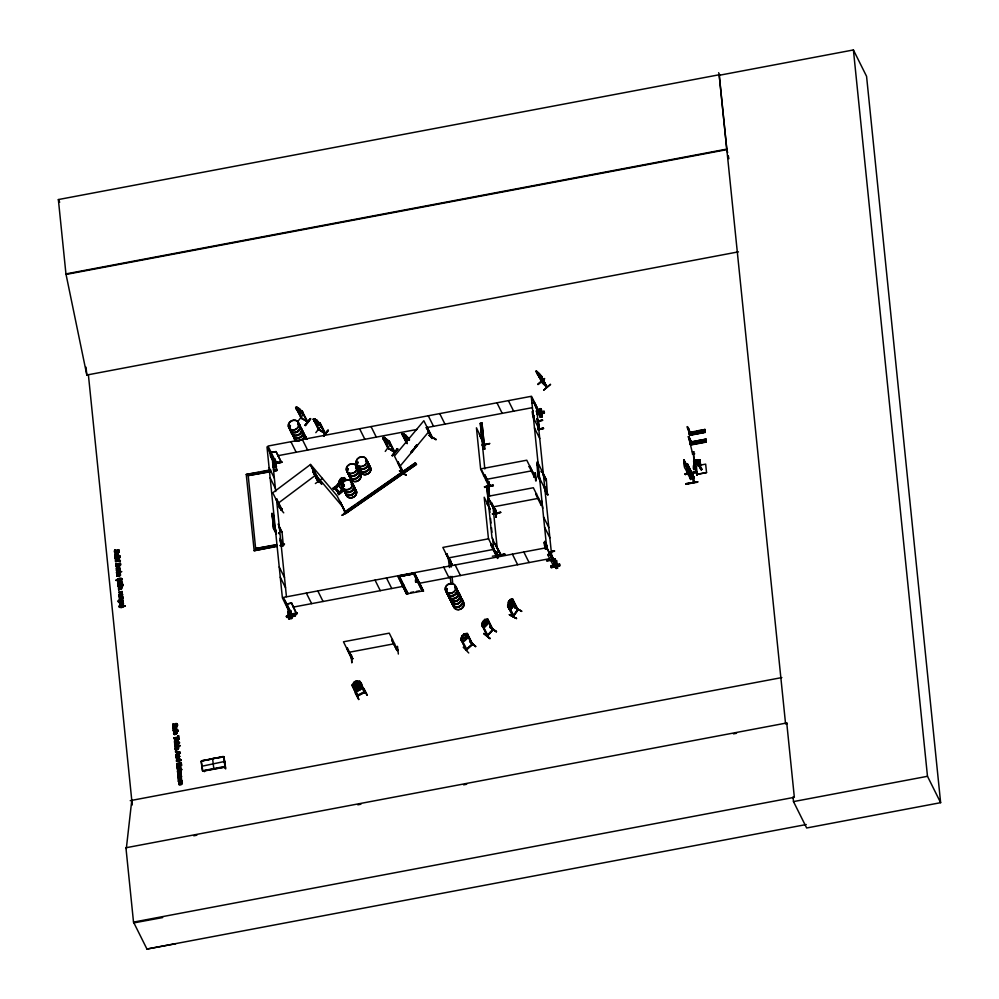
<?xml version="1.0" encoding="UTF-8"?>
<svg xmlns="http://www.w3.org/2000/svg" width="999" height="999" viewBox="0 0 999 999"><rect width="100%" height="100%" fill="white"/><g stroke="black" fill="none" stroke-linecap="round" stroke-linejoin="round"><path stroke-width="1.5" d="M120.18 600.923L120.542 601.91M122.552 595.154L122.44 594.393M176.573 727.709C176.935 730.818 170.28 731.118 176.573 728.246M177.872 740.446C178.234 743.568 171.578 743.868 177.872 740.996M178.996 781.218C178.421 779.445 182.23 779.32 181.456 781.293C182.792 782.292 181.306 777.659 179.058 779.982A1.361 1.174 -26.5 0 0 178.546 780.719M688.261 436.588C689.922 435.889 694.243 452.06 689.66 438.336M689.06 432.892L689.635 434.041L689.173 432.48L689.248 433.266M688.998 433.004L689.997 432.717L689.435 433.179M706.143 441.82L705.806 439.135L706.118 441.808L690.621 444.73L690.371 442.058L705.881 439.148L705.981 440.01L690.022 442.857C690.471 441.633 690.634 444.58 690.122 441.695L691.695 441.396L692.12 444.143M118.943 595.042C119.718 591.495 122.59 597.914 121.828 594.08M172.977 727.934L173.164 728.696M174.375 741.096L176.224 740.109M118.731 551.448C117.42 547.365 116.908 555.706 114.61 552.185M122.353 585.064L121.316 584.178L121.516 585.252M297.852 407.992L298.214 409.715L300.437 411.076L297.914 407.917M177.685 743.868L177.148 744.879L175.512 744.767M509.453 614.772L516.57 618.518L509.428 614.822M516.508 618.543L509.378 614.597M178.234 743.88C178.671 745.903 174.575 746.365 174.625 744.168M178.346 744.355L177.884 743.206M115.072 551.673L115.409 550.037L114.66 550.174L114.61 552.147M118.394 559.752C118.831 561.238 115.984 561.688 115.859 560.114M173.227 724.987L174.076 726.086L174.85 724.675M342.894 487.35L340.559 487.999L338.873 486.001L339.048 481.243L340.746 478.459L344.23 477.647L345.916 479.632L344.23 477.647M338.948 485.964L339.111 481.281L340.846 478.546M175.25 744.43C174.563 742.969 177.772 742.482 177.785 744.093M122.577 600.774L122.565 601.71L120.305 601.51M488.998 443.793C472.502 447.552 503.546 440.559 481.768 445.067M484.927 444.792L484.977 445.554L476.436 427.809L480.644 469.105L488.811 486.201L488.948 485.589M488.449 485.139L489.135 485.976M488.648 485.526L489.972 484.952L490.247 485.726M496.241 513.561L496.678 514.335L496.391 513.136M496.428 554.845L496.54 555.594L496.303 554.37M489.935 508.716L484.203 497.227L488.424 538.511L497.052 556.118L496.765 554.994M500.799 554.782L500.137 553.796L500.836 554.77M538.548 421.428L542.619 420.417M538.473 421.628L538.011 421.004M538.861 428.733L539.173 427.959M538.161 421.965L539.223 428.496M225.012 765.883L224.725 766.757M225.075 766.021L224.463 767.232L202.822 771.216L201.224 761.188L223.202 756.468L224.176 757.142M288.911 425.899L289.161 426.623M290.16 426.136L289.573 425.324M298.089 424.812L298.464 424.026L298.202 424.8M298.476 424.55L297.702 424.363M342.732 486.388L342.669 485.452M342.47 485.851L343.119 486.413M342.994 486.063L343.831 485.589M348.276 468.993L347.739 470.254L346.878 469.43M348.164 469.542L347.302 469.068M351.273 484.228L351.71 483.941M355.656 467.994L356.493 468.144M356.331 467.982L355.681 468.106L356.431 468.081M357.18 462.912L356.993 462.087M365.597 461.201L366.283 460.551M366.446 460.939L365.796 461.051M400.124 578.396L400.037 577.872M403.346 584.79L403.471 585.039M403.346 584.852L403.646 585.414L403.521 584.777M406.531 591.196L407.03 591.82M406.531 591.258L406.98 591.945L406.668 591.133M445.979 589.148L447.127 589.198L446.128 588.736M455.219 587.4L454.782 588.061L455.057 587.499M539.398 477.784L539.847 478.296M546.303 491.208L546.565 491.958M698.888 441.521L699.288 442.182M698.801 431.318L698.938 432.38M119.493 595.117L120.255 594.417M174.925 741.183L175.687 740.471M290.959 614.273L290.859 615.109L282.38 597.852L266.983 446.89L275.437 464.21L275.225 463.224M276.036 466.695L275.874 465.696M399.5 470.866L406.306 475.299L399.525 470.791M406.231 475.324L399.575 471.004M540.097 413.698L540.072 416.833C528.409 389.76 535.102 405.519 540.372 416.77M554.632 561.962L555.319 562.549L549.637 551.785L549.9 554.333L555.119 565.022M122.615 584.028L122.852 585.202L118.044 586.063L118.207 586.8L122.889 585.389L122.153 583.666L117.857 584.315C117.982 586.8 124.788 582.717 117.919 584.84M176.473 731.418L176.386 730.581L173.351 730.918L176.274 730.369C176.311 730.956 178.022 730.893 178.172 730.531M178.284 731.293L177.36 729.695L173.302 730.394L173.464 731.131M116.433 570.292L119.942 569.867L116.483 570.804C118.107 568.818 121.116 573.239 119.38 570.254L119.992 570.379L119.38 570.254M120.092 571.49L119.643 570.479M120.417 581.53L121.179 582.155L120.916 581.343M121.179 582.155L120.729 581.143M121.616 593.006L122.315 593.269L121.603 592.02M122.315 593.269L122.04 592.444M181.169 772.951L181.069 772.739M483.916 633.716L489.972 638.736L483.853 633.516M177.51 725.511L177.36 724.35A1.486 1.286 -26.5 0 0 176.835 723.8L175.075 724.487M276.024 534.028L276.236 533.703M278.958 532.717L279.146 533.728L279.121 533.054M541.046 471.128L541.283 472.015M542.132 471.578L542.07 470.904L542.27 471.528M696.865 475.074L694.505 463.648L696.69 472.29L692.394 472.852L693.343 482.33M280.956 509.428L281.73 508.841M281.144 509.815L282.105 509.428L281.618 508.891L281.318 510.014L272.764 492.794L310.302 464.66L318.918 481.943L318.356 482.355L312.874 471.553L313.499 471.066L313.049 471.753M281.181 509.64L281.83 509.09M317.919 481.88L318.931 481.318L318.157 481.93M119.493 571.615L118.906 570.354M120.579 582.267L120.33 581.343M121.716 593.381L121.453 592.444M462.175 635.801L462.512 639.61L465.796 638.024L466.708 635.714L464.21 633.791L462.05 635.726L460.751 639.385L461.65 640.971M365.01 691.907L357.267 695.903L358.067 695.304M364.348 692.245L365.06 691.72M354.608 683.915L355.632 681.605L359.952 684.864L356.993 687.624L354.795 687.499L354.158 686.251C353.271 684.515 356.83 681.006 357.555 683.341L356.168 684.852L354.608 683.915L352.772 686.95L356.268 687.349L358.928 685.988L360.651 682.816M704.944 429.957L689.435 433.054L704.932 429.795M279.807 462.387L272.652 464.198M544.018 411.288L538.299 412.487M463.199 647.252L468.743 652.971M131.781 800.349L126.324 848.538L125.936 847.764L786.75 722.964L787.137 723.738M484.552 444.93L484.64 445.517M496.665 514.198L487.787 496.678M496.278 554.532L497.015 555.656M500.199 553.846L500.474 555.007L492.007 537.962L486.7 486.326L488.536 486.338L489.473 495.442M500.349 554.32L495.129 543.681L500.786 554.233M538.424 421.69L538.386 420.979L539.373 428.896M536.338 371.166L542.17 382.255C541.858 381.094 534.315 367.557 536.95 372.29L541.233 377.085L536.987 371.466M693.868 460.377L693.468 453.758L694.367 462.737L693.581 466.296L694.043 462.787C696.141 464.685 692.994 458.691 694.392 460.614M693.818 466.258C692.132 468.906 695.304 472.34 694.043 462.787M693.98 469.68L694.28 462.737M119.018 601.86C121.241 604.033 117.482 598.126 118.456 601.935M118.394 601.148L118.344 600.474M120.479 564.947L118.744 565.796M687.287 426.748L688.024 427.634L687.324 426.598M688.024 427.634L688.561 428.196M512.899 616.495L518.131 609.79L512.537 598.975L510.052 599.625L508.379 601.985L507.629 606.018L509.153 609.178L511.638 608.453C515.047 602.822 511.838 610.314 509.078 609.14M119.905 603.958L120.355 605.844L120.567 605.132M173.639 733.353L174.513 732.067L176.611 731.967A1.449 1.261 -26.5 0 1 177.148 732.604C175.974 735.202 175.724 734.715 177.035 732.392A1.449 1.261 -26.5 0 0 176.498 731.755L174.113 732.03L173.701 734.003M175.2 748.701L176.074 747.414L178.172 747.314A1.449 1.261 -26.5 0 1 178.709 747.951C176.498 750.299 178.346 750.311 178.596 747.739A1.449 1.261 -26.5 0 0 178.059 747.102C174.625 745.054 175.275 751.548 175.812 749.325M117.108 551.298L116.346 552.647A1.399 1.211 -26.5 0 1 115.422 552.772L114.498 551.923M119.755 568.156C118.694 572.452 117.345 565.097 116.796 568.568M119.818 568.618L119.755 567.882A1.449 1.261 -26.5 0 0 119.268 567.17C117.732 566.321 115.422 568.006 116.571 569.68C117.183 570.267 117.27 564.61 118.132 569.68M182.23 783.278C179.57 785.314 182.317 785.127 182.168 782.716A1.449 1.261 -26.5 0 0 181.631 782.08C177.834 779.982 179.308 787.012 179.233 784.028M300.886 418.069L307.467 421.828M318.331 429.295L319.093 429.707L318.644 429.046M319.33 429.582L325.312 433.778L318.531 429.632M318.931 429.657L314.373 419.867C315.209 417.944 312.4 419.068 313.886 419.568M324.45 433.091L325.199 433.042M325.412 433.391L320.167 422.952L319.368 422.827L324.65 433.466L319.942 423.264L314.61 418.831M541.208 381.618L541.982 381.88L541.408 381.268M546.341 386.75L540.909 376.049L546.915 387.25L541.321 381.868M120.392 604.083L120.542 605.069M174.138 733.378L175.15 732.142L174.176 733.166M120.454 574.949L117.045 576.311L119.892 574.887M119.143 551.423L118.369 552.397L118.544 551.56M177.41 725.299L176.636 726.261L176.811 725.436M353.783 682.28L353.958 685.826L356.156 685.951L359.116 683.191L358.491 681.93C355.744 677.709 350.549 686.975 352.722 684.877L358.254 695.691L357.192 695.366L357.43 696.166L352.023 685.239L354.558 690.534L358.017 690.858C364.235 687.237 356.543 692.744 354.52 690.459M121.316 588.136C120.654 590.996 119.718 585.476 121.391 587.974M181.756 783.266C181.356 786.051 179.845 780.843 181.756 782.954M510.964 606.967C505.981 609.977 509.065 602.609 510.739 601.111C514.56 597.614 514.273 605.856 511.251 604.795L510.589 607.542L510.839 604.969L509.353 604.919L510.988 604.333L511.65 601.685L511.413 604.17C515.472 603.171 509.89 608.94 508.304 607.404M508.316 607.504L509.103 603.471L510.814 601.148L513.386 600.761M513.723 603.508L513.186 606.131L514.073 602.247M179.508 756.58C173.389 759.265 179.108 759.165 179.508 756.355M180.644 767.731C179.857 770.391 174.725 770.179 180.607 767.944M114.86 554.607L115.772 553.434L117.595 553.221M173.077 728.159L174.288 726.96L175.362 728.159M177.81 774.537L178.796 773.601L179.982 774.225M119.955 564.81L118.931 565.397M122.253 597.964L119.356 598.925C121.403 601.972 124.051 596.565 122.24 596.977M178.958 756.505L176.061 757.467L176.224 758.204M181.106 777.659L178.222 778.621L178.384 779.357L181.518 778.508L181.094 776.673M118.631 551.236L118.369 552.397M176.898 725.099L176.636 726.261M275.225 463.611L275.587 466.183M285.864 604.195C283.966 595.904 286.363 607.38 291.134 614.747L290.709 611.888M539.885 416.446L539.847 416.158M178.996 781.018L181.156 780.157M403.271 471.965L403.084 473.239L397.652 462.462L398.151 461.863L397.889 462.612M432.43 437.45L431.755 438.374L426.561 427.759L427.048 427.16L432.617 437.824L432.043 438.536L426.561 427.759M115.347 554.632C118.981 551.261 117.545 557.966 115.247 554.408C117.507 551.323 119.043 556.543 115.36 554.944M122.44 594.942C122.253 597.227 118.332 596.116 119.031 595.791M177.372 740.846L176.698 741.433L177.31 741.108M355.906 687.749L356.68 685.701L354.682 685.152L356.993 685.239L358.354 683.279L357.592 685.252L359.69 685.814L357.267 685.714L355.731 687.737M115.36 559.615L115.584 560.789M115.971 560.152L117.907 559.353M176.848 759.715L178.796 758.915M693.468 465.809L694.218 469.63M345.342 512.387L345.017 511.55M344.967 512.112L345.167 511.638M177.672 744.043L175.699 744.829M118.382 560.689L117.994 559.19M122.565 601.71C123.639 599.662 119.505 599.637 120.33 601.523M177.023 760.239L179.271 760.251L178.883 758.753M179.271 760.251L179.158 758.978M181.431 780.806L181.131 781.505L181.918 780.931A1.923 1.661 -26.5 0 0 181.88 780.132L180.807 779.295L178.946 779.769A1.361 1.174 -26.5 0 0 178.434 780.494L178.496 781.318M488.411 620.641L487.35 624.487L488.336 620.691M118.943 600.387L119.031 601.947M364.198 691.783L364.423 692.582L364.198 691.783L365.259 692.107L359.777 681.281L359.016 681.655L364.385 692.557M114.66 550.174L114.548 551.81M173.426 724.849L173.676 723.9L172.74 724.675L172.989 726.273M172.927 724.05L173.139 726.485M403.059 434.815L403.346 433.716L401.86 434.078L405.794 438.811L408.091 440.209L409.578 439.847M492.07 629.907L492.719 629.195M344.368 481.406L344.455 478.746L341.646 481.718L341.496 483.429L343.269 483.653M117.283 551.073L118.232 550.412L118.744 551.111M693.806 452.584C695.941 451.286 690.709 451.523 692.707 452.659M119.093 552.26L119.143 550.761M120.267 573.276L120.342 575.674L117.045 576.311M511.975 599.587L517.557 610.514L517.869 609.427M290.185 425.611L289.835 426.336M201.448 761.625L201.636 760.801M225.075 766.221L224.4 767.082L202.884 770.953M347.365 469.168L347.577 469.992L348.139 469.143M343.581 485.164L343.606 485.876A5.594 4.845 -26.5 0 0 345.829 492.095A5.594 4.845 -26.5 0 0 353.009 489.86A5.594 4.845 -26.5 0 0 352.023 483.316M344.031 485.976L343.743 485.102M450.025 597.34L450.074 598.114M690.709 431.718L689.16 432.217L690.709 431.718L691.208 434.752L690.958 434.103L689.397 434.59L705.119 431.543L705.219 432.405L689.697 435.364L689.385 432.38M689.61 434.627L689.697 435.364M689.66 435.127L705.182 432.092L689.66 434.827M704.894 429.47L704.994 430.332L689.11 433.291L689.035 432.505L704.894 429.47L705.169 432.03M705.107 431.643L705.207 432.43M705.968 440.035L705.881 439.123M705.931 439.622L690.546 442.782M705.868 439.248L690.334 442.257L690.471 442.957L690.384 442.07M706.093 441.321L690.371 444.068L706.093 441.321L706.206 442.082L690.696 445.03L690.596 444.13L690.696 445.005M407.792 593.756L406.705 594.305L397.814 576.198L414.597 573.026L423.489 591.133L422.327 591.008L413.574 573.264L399.3 575.861L407.892 593.731L399.2 576.51L413.736 573.763M116.321 566.346L115.797 564.06L120.33 563.199C121.566 566.945 118.481 565.884 116.608 566.47M460.814 639.435L462.112 635.739M174.763 744.18L175.849 745.379L178.172 744.367M120.017 604.17L120.717 602.996L122.815 602.897A1.449 1.261 -26.5 0 1 123.352 603.533C122.952 608.066 120.704 600.986 120.467 604.745M546.952 386.663L546.478 386.151M291.159 614.66L290.959 614.06C293.806 614.735 289.635 615.796 290.746 612.1M539.56 413.299L540.147 414.21M466.808 649.325L461.326 638.861M118.869 588.361C119.818 586.463 121.678 591.957 121.728 587.587A1.449 1.261 -26.5 0 0 121.191 586.95C117.395 584.84 118.806 591.932 118.806 588.911M173.127 727.971L174.675 727.235M351.698 658.703L352.622 658.478M352.672 658.591L351.96 659.103L346.665 648.214L347.44 648.064L352.822 658.865L351.948 659.028L343.469 641.795L389.248 633.154L397.827 650.374L397.015 650.174M535.214 477.172L534.44 477.322L529.145 466.508L529.92 466.358L535.302 477.16L526.76 460.214L480.969 468.856L489.485 485.452M482.167 624.637L487.3 636.126L493.131 629.745M512.724 616.183L513.486 615.721M517.707 610.389L517.494 609.34M178.371 774.562L178.771 773.9L179.558 774.475M122.765 598.239L119.405 599.45M358.778 687.924L358.928 686.113M119.243 568.294C117.345 569.742 120.442 568.631 118.943 567.37M181.718 783.428L180.881 784.003M122.39 595.154L119.081 596.316M319.268 481.793L318.943 480.644M403.271 473.139L403.221 471.953L403.234 473.114M120.33 600.986L122.652 600.811M177.997 770.766L180.419 770.079L180.507 771.041L180.307 769.867L178.284 770.254L177.622 771.965L181.031 771.328L180.407 770.816M118.057 565.546L116.508 565.496M357.08 688.885L353.721 688.86L354.882 686.775M353.721 688.86L355.582 685.863L358.179 684.477C364.46 682.767 359.965 688.211 357.03 688.873L353.683 688.561M532.867 410.939L532.592 414.36L533.791 418.593M532.942 410.814L532.317 411.825L533.004 412.2M415.572 582.155C417.107 581.48 414.685 580.319 416.258 581.093M487.724 635.102C485.252 637.35 495.541 627.659 492.12 630.019L487.212 635.626M493.069 629.857L487.637 619.018L484.79 619.492L482.792 621.578C481.031 623.938 481.343 629.058 485.377 626.56L487.35 624.487M119.68 573.264L116.821 574.063C117.77 576.123 121.953 572.677 116.871 574.575M546.191 546.828L544.205 542.494L544.842 541.483L547.202 546.203M341.558 478.271L335.539 487.787C338.249 489.522 340.871 476.386 342.095 478.621M335.776 487.774L341.795 478.259M341.87 478.633L336.076 488.136M343.294 486.55L339.785 493.069L335.177 487.35L339.847 492.857L343.082 488.086M343.743 489.21L339.46 492.42L343.531 486.538M339.847 492.857L342.857 488.099M290.384 426.161L289.173 426.536M365.884 461.263L365.996 460.564M366.158 461.026L365.609 461.126M201.511 761.425L202.048 760.626L223.776 756.78M697.989 431.768L699.163 431.68M699.575 442.12L699.625 440.971L699.025 442.02M115.422 550.074L115.16 552.06C117.183 553.646 116.196 548.801 118.569 549.937A1.486 1.286 -26.5 0 1 119.106 550.449M173.689 723.938L173.426 725.923M120.13 603.883L122.927 603.109A1.449 1.261 -26.5 0 1 123.464 603.746L123.239 605.007L121.691 605.406M689.847 440.859L689.06 439.048L691.558 443.806M351.648 658.403L352.535 658.503M489.398 485.551L490.147 485.377M490.184 485.701L484.915 474.85L484.14 475L484.94 475.124M451.148 563.973L451.848 564.223M452.06 564.223L451.073 564.298L451.998 563.848M451.286 564.722L452.048 563.96M396.715 650.212L397.49 649.712M495.879 512.612L496.69 512.812M496.316 555.844L504.907 554.145L496.103 555.844M541.008 504.595L541.558 504.033M541.533 504.383L540.971 504.92L535.776 494.318L536.513 493.893L535.776 494.318M541.845 504.77L533.354 487.749L487.562 496.403L496.328 514.335M180.732 774.737L179.982 774.325M120.579 604.12L121.578 603.508L121.791 605.631M510.052 599.625L512.312 601.46L511.713 603.995L509.065 606.018L508.429 601.985L510.127 599.675L512.537 598.975M509.078 601.435L509.627 600.674L510.864 601.361L510.489 604.245L509.24 603.633L509.153 601.473M507.704 605.943L508.029 605.094L513.723 616.033L513.211 616.695L507.617 605.918L513.336 616.595M510.377 602.197L510.364 605.894L511.238 605.769L511.988 603.621L510.302 602.16M512.549 599.138L512.112 599.762L517.557 610.514M507.954 606.068L508.041 605.319M512.35 599.887L512.487 599.075L517.769 609.69M510.876 607.005L512.512 604.645M514.735 607.404L521.578 611.438M513.336 615.521L517.182 610.114M513.299 616.57L518.069 609.852M514.348 607.579L521.79 611.176L514.722 607.392M119.618 568.631L118.019 569.455M472.702 644.243L466.221 649.725M466.908 649.662L466.62 648.95M471.59 644.255L472.315 643.668M301.823 418.294L296.491 407.704C294.068 407.667 299.937 413.274 301.823 413.623M296.491 407.704C294.243 408.191 298.164 406.106 296.728 408.304L299.338 411.463L301.785 412.262L299.313 408.603L296.965 407.267M296.428 409.165L299.463 412.287M307.767 421.815L301.898 411.001L307.018 421.865L306.955 421.103M301.76 413.549L303.246 413.324L302.51 411.376M303.284 414.348L298.164 421.091M307.068 421.178L306.993 421.903L307.542 421.466M305.045 425.287L310.352 418.531L305.02 425.274M305.132 425.462L310.502 418.756M305.444 425.661L310.776 418.931M314.148 420.754L317.12 423.851L319.418 425.262L320.841 424.962M315.572 419.493L315.871 421.291L318.082 422.639L316.308 419.942M314.997 421.116L319.443 423.838L316.97 420.167M319.418 425.262L320.816 424.837M321.178 425.924L315.821 432.654M323.576 435.726L327.997 430.094L324.013 436.138M323.639 435.901L328.147 430.319M323.963 436.088L328.421 430.494M390.122 443.506L388.773 443.718C387.088 443.019 380.095 438.024 384.091 437.425M382.629 437.787L383.504 437.862L388.648 448.688L388.012 448.351M384.041 437.362L384.365 439.722L386.351 441.62L388.811 442.432L384.041 437.362L389.423 441.82M385.614 438.611L384.877 438.161L385.227 439.885L387.45 441.233L385.676 438.536M386.263 438.861L389.535 441.546L388.748 441.521M385.252 451.411L390.272 444.518M388.461 448.301L387.887 447.614L388.574 448.027M388.511 448.414L394.68 452.372L388.574 441.308L394.505 452.322M388.574 448.713L385.477 441.82M401.86 434.078L406.63 443.306M406.768 442.132L402.822 434.215L401.948 434.14L403.409 433.778L405.644 435.114L408.678 438.236M407.242 443.681L402.822 434.215M402.822 435.701L408.154 440.134M404.245 434.44L404.545 436.238L406.768 437.587L404.982 434.89M403.683 436.063L408.116 438.786L405.644 435.114M393.806 451.61L394.493 451.985M394.106 451.673L388.923 441.171M392.195 455.656L397.34 448.676L392.108 455.619L397.802 449.113L397.327 448.663M392.47 455.831L397.789 449.088M411.775 452.185C428.034 431.68 403.584 462.212 413.087 449.513M414.86 447.265L416.633 445.017L417.12 445.467M411.351 451.785L413.099 449.525M414.922 447.315L416.658 445.03M416.695 445.067L411.438 451.948M121.216 588.448L120.454 588.886M435.876 439.735L429.046 435.352L436.101 439.473M399.712 466.608L429.108 431.293M699.4 464.198L701.947 469.305L701.41 469.955L698.226 463.573L698.776 462.924L700.586 465.272L699.912 459.727L694.854 459.952L700.049 460.002L694.917 460.489L696.34 463.961L700.274 463.224M701.41 469.955L698.114 462.5M688.149 473.913L685.239 474.463L685.089 473.813L696.54 471.64L697.052 475.174L694.505 463.648M115.597 559.602L118.444 558.978A1.374 1.186 -26.5 0 1 118.956 559.54A1.586 1.374 -26.5 0 1 118.856 560.601L120.38 560.839L115.647 561.725L115.484 560.988M278.596 506.78L283.741 512.837M116.146 579.982L116.209 580.606L117.732 579.358A3.934 3.409 -26.5 0 1 119.081 578.871L120.492 578.833A4.158 3.609 -26.5 0 1 121.616 579.158L122.278 579.707L122.24 579.07C120.18 575.674 113.411 582.405 117.845 579.57A3.934 3.409 -26.5 0 1 119.193 579.095L120.592 579.058A4.158 3.609 -26.5 0 1 121.728 579.383M125 606.018C124.525 604.707 120.829 608.728 118.856 606.306C120.517 608.866 124.488 605.481 125 606.018L121.216 607.717L118.831 606.306M281.98 509.565L281.431 509.965M317.957 481.605L318.344 482.317L312.874 471.553M513.099 615.509L513.723 616.033L508.404 605.444M483.603 621.091L484.24 620.391L485.576 621.141L485.002 623.9L483.666 623.226L483.666 621.141M485.364 626.648L484.777 619.417L487.187 621.341L486.388 623.738L483.329 625.511L482.842 621.578L481.805 625.362L482.23 624.55L487.662 635.127M487.587 619.093L486.925 619.667M489.86 627.322L496.503 631.655L489.935 627.21M484.965 445.479L479.333 434.29M466.496 633.878C470.966 633.054 458.017 634.402 467.195 633.541L466.483 634.065M318.918 481.943L310.477 464.31L337.013 495.741L345.529 512.762M432.267 437.712L423.851 420.741L394.455 456.056L402.859 473.089L403.371 472.415M358.092 462.862L357.355 463.174M343.194 484.99L342.62 485.726M343.843 486.088L342.919 486.376M352.048 484.315L351.436 484.503M224.875 761.463C222.964 757.916 227.597 779.844 224.65 761.538M224.812 766.458L202.597 770.778M225.237 768.281L224.113 757.067M446.953 588.911L445.979 588.886L445.929 589.81M534.015 416.533L532.704 413.698M463.623 634.652L462.924 637.387L464.335 638.111L465.384 636.176L463.686 634.702M460.901 639.372L461.688 639.023L460.751 639.385L466.421 650.162L461.101 639.56M464.56 640.746L466.783 638.798L468.094 635.139L466.67 638.723L464.622 640.809L461.588 641.058M466.67 649.05L471.653 644.442M466.471 650.074L472.639 644.293L467.195 633.416L472.39 644.118M475.374 646.54L469.605 641.308L475.849 646.428M116.246 580.207L118.681 578.721L121.553 578.758M124.887 605.806L120.305 607.429M536.85 371.653L536.113 371.366M537.749 372.34L540.072 375.686L537.824 372.277M538.449 373.926L540.834 377.21L539.06 374.513M539.572 376.411L541.995 378.609L539.635 374.837L536.725 372.864L537.799 373.064L538.336 375.075L541.283 378.434C545.579 379.845 534.253 369.518 542.345 378.284M541.083 376.286L547.14 387.05L541.545 381.668M541.82 376.448L538.873 373.301M543.119 379.895L540.197 378.059L537.549 374.538M541.658 376.698L538.961 373.226M541.333 378.234L542.494 378.371M542.082 379.895L543.181 379.957M538.086 384.578L544.642 378.783M541.733 381.718L536.026 371.278L537.112 371.478M543.743 390.047L550.599 384.528M543.806 390.097L550.337 384.278M352.659 684.752L352.085 685.302M492.807 629.657L487.574 618.968L486.975 619.63L492.632 630.344M178.459 774.35L179.445 774.312M355.432 692.407L358.928 699.225M355.132 692.819L358.666 699.6M540.097 413.062L537.162 413.661M357.093 695.441L364.86 691.533M358.117 695.804L357.829 695.104M365.11 692.232L357.567 696.091M276.136 499.4L276.586 498.726L275.961 499.2L281.518 509.965M313.923 470.541L319.205 481.418M322.452 478.384L315.372 483.541M316.346 478.496L321.828 484.303L316.783 478.434M345.005 512.287L340.01 501.436L345.779 512.587M340.459 501.973L339.76 501.623M342.083 515.172L349.4 510.289M348.027 510.876L342.145 515.334L348.226 511.176M278.022 503.346L315.572 475.212M344.355 490.409L338.761 494.605L338.786 492.994L334.465 487.874L334.79 488.523L333.479 488.736L333.154 488.086L338.986 483.716M333.479 488.736L339.535 484.078M335.502 487.987L338.773 485.539M338.761 494.605L338.087 493.531L338.786 492.994M344.043 489.76L338.087 493.531M487.412 636.013L482.055 625.499M119.88 574.15L120.105 572.602M490.147 626.972L496.478 631.643M496.078 631.78L489.872 627.222M344.205 477.747L340.272 481.605L340.322 484.565L341.408 485.851M344.38 512.162L415.409 462.849L416.483 464.36L345.454 513.673L344.543 512.487M347.078 510.726L354.695 505.444M357.23 503.683L415.409 462.849M541.083 504.545L541.121 504.895M697.414 461.401L699.912 459.727L700.586 465.272L696.203 462.637L700.449 464.997L698.488 463.561L696.253 463.174L696.166 462.237L697.477 462L697.652 463.711L697.002 461.063L695.691 461.313L696.34 463.961L696.166 462.237M282.642 545.192L279.995 539.885L282.729 546.016M469.792 641.42L475.561 646.653M289.211 425.412L290.472 425.636M290.122 426.473L289.348 426.61M552.772 564.697L553.284 565.372L552.847 564.647M552.647 564.66L555.419 564.148L552.484 564.747M555.169 565.009L555.419 564.148M415.259 580.194L416.121 580.144M416.296 581.043L415.422 581.406L416.196 582.205M354.558 683.928L357.23 682.567M356.468 683.279L355.444 685.601L357.005 686.525L358.379 685.014L356.431 683.204M358.828 685.888L356.268 687.349L352.884 686.962M363.436 688.586L366.983 695.304M180.157 752.322L175.936 755.444L180.332 753.209L180.157 752.322L175.474 751.797L176.948 752.697L177.11 754.27L175.886 754.869L176.998 754.045L176.835 752.484L175.649 752.572M179.57 752.759C173.913 755.469 183.354 752.072 177.372 752.534L177.61 754.02M325.424 433.504L318.793 429.445L313.524 418.893M388.087 448.002L394.867 452.135L389.535 441.546M204.508 771.665L204.246 771.503M281.706 461.863L280.731 462.15M281.905 462.237L280.544 461.725C286.925 462.225 267.907 464.61 279.295 461.963M297.165 613.074L296.228 613.91L295.979 613.099L293.494 613.611M359.041 681.63C360.914 680.831 364.285 687.324 360.577 689.397L362.475 686.475M488.748 481.63L489.273 489.66L488.798 481.618M495.342 509.178L495.866 517.207L495.404 509.365M450.349 560.751L450.849 565.409M450.686 560.676L451.336 566.683M351.298 654.832L351.798 662.874L351.423 655.057M274.887 459.265L275.724 467.195L275.249 459.178M272.602 461.488L273.501 467.644L272.839 461.426M276.011 466.945L273.501 467.644M288.936 619.018L288.049 611.276L288.948 619.018L291.92 618.456L290.796 610.776L287.812 611.351M290.547 612.187L291.159 618.568L290.035 610.889M541.533 504.433L540.784 504.532M451.848 564.185L446.828 553.696L446.053 553.846L451.348 564.66L442.857 547.427L488.648 538.786M452.035 564.572L451.348 564.66M396.703 649.837L397.739 650.386L396.965 650.536L391.695 639.984L392.445 639.56L391.695 639.984M276.423 462.562L277.06 463.199M275.899 463.111L281.306 462.075L276.036 451.523L271.204 452.447L276.086 451.798L281.343 462.35L276.498 463.261L268.007 446.041L531.505 396.266L539.972 413.236L540.334 416.471M291.146 614.098L292.445 614.235L291.333 614.485M296.591 613.336L291.895 614.373L283.441 597.414L546.952 547.639L555.119 564.622M122.84 603.546L122.178 605.044L122.902 603.696M176.586 732.554L175.861 733.903L176.623 732.742M178.084 747.751L177.422 749.25L178.147 747.901M289.872 426.411L289.373 426.386M357.692 462.937L356.893 462.624M343.007 485.139L343.806 485.102M446.603 589.697L445.966 589.285M445.866 589.585L446.903 589.984L447.227 588.786M201.91 760.838L211.288 759.203M364.56 692.507L364.148 691.895M300.949 417.495L301.636 418.531L295.879 407.33M301.136 417.882L307.729 421.853M319.18 430.07L313.349 419.13L314.086 420.829L319.468 425.187M388.149 448.039L382.892 437.487M363.823 688.361L367.37 695.154M180.132 775.062L180.794 774.188M539.485 412.862C541.982 414.123 536.75 411.613 537.837 413.948M553.234 564.947L552.709 565.397M555.494 564.173L555.157 564.972L554.682 561.65M119.955 587.562L118.844 587.949L118.918 589.135M175.699 748.95L176.711 747.489L175.787 749.275M179.271 783.928L180.282 782.467L179.345 784.252M342.819 487.362L340.584 487.899L338.873 486.001M296.228 613.873L296.541 612.999L297.34 613.623M345.217 511.925L340.01 501.436M275.811 464.135C276.436 472.19 276.448 461.251 270.479 453.296L270.454 455.906L275.736 466.758M270.454 455.906L276.011 466.396L275.624 463.449M276.823 461.713L272.54 462.599L276.823 461.813M536.913 413.861L544.13 412.462M536.925 414.036C553.808 413.136 536.763 409.865 539.922 416.258M290.347 611.575L290.946 612.487M295.192 613.96C273.901 621.178 297.315 610.214 295.454 615.746C283.541 620.304 283.529 614.335 295.304 614.397M297.103 612.961L296.179 613.523L297.302 613.349M286.651 615.971L295.292 614.173M555.032 561.7L549.637 551.785M559.515 564.035L559.79 565.821L551.223 567.619L550.948 565.834L559.54 564.198M550.986 566.046L559.627 564.248M297.015 407.192L295.592 407.492L301.273 418.094M301.698 413.623L303.246 413.324M388.723 443.793L390.259 443.494M532.38 411.725L532.692 414.348M532.517 412.874L533.928 415.834L532.579 414.36M533.778 418.481L534.003 417.732M536.875 421.216L542.594 420.092L537.999 421.116L539.048 429.12L533.429 417.657M539.26 428.196L537.949 425.649M537.662 429.17L543.493 428.259L537.812 429.782L543.518 428.646M537.674 429.22L543.481 428.284L537.762 429.445M483.541 475.574L483.766 474.812M529.183 466.77L529.92 466.358M535.352 473.064L535.714 480.894L535.327 473.051M488.861 485.002L488.773 486.101M493.244 485.414C466.683 489.96 510.964 481.818 484.715 487.437M535.252 476.86L534.19 476.998L535.089 476.511M484.565 486.813L493.144 485.164M484.702 487.375L493.281 485.739M536.163 480.781L534.777 472.939M496.653 513.648L490.984 503.084L496.341 514.423M487.487 504.333L487.112 503.696L490.022 509.415M491.071 503.783L491.283 503.034M492.657 514.11L500.661 512.587M542.757 508.316L541.421 500.487M491.246 544.28L496.903 554.832L493.144 548.089M491.321 544.979L491.545 544.218M500.761 554.87L495.129 543.681M446.091 554.108L446.828 553.696M491.071 545.354L491.845 545.192L491.096 545.616L496.391 556.193M497.427 557.979L496.703 551.773L497.939 558.091M492.345 556.218L504.907 554.22M346.69 648.476L347.44 648.064M351.823 658.329L352.51 658.229M694.03 461.963C695.404 459.715 695.704 468.993 694.28 462.025C695.416 471.341 692.132 454.47 694.517 463.886M694.58 462.525L694.08 460.015M540.197 414.198L534.74 402.947L532.255 403.146M539.735 409.228L541.296 409.165L542.257 416.883C536.75 418.793 541.57 397.29 540.696 416.933M547.702 554.52L550.149 554.058L547.727 554.795L553.284 565.334M555.307 560.601L556.406 568.456L555.119 560.614L556.73 560.551L557.692 568.256L556.268 568.306M553.046 564.597L555.282 564.135L555.044 561.962M555.444 564.872L553.096 564.984M132.255 804.994L88.374 374.637L86.813 374.925L65.946 273.913L58.367 199.563L719.18 74.763L785.589 724.025M719.43 75.25L853.408 49.95L866.57 76.336L940.633 802.672L806.655 827.984L793.493 801.598L793.019 796.952M65.946 273.913L726.76 149.113L727.634 152.647M66.196 274.413L727.01 149.6M738.436 251.848L86.826 375.025L86.026 367.182M277.847 455.719L416.97 429.445M425.999 427.734L532.442 407.642M484.815 468.943L480.282 423.326L481.955 423.002L484.74 449.138L482.917 449.125L484.74 449.138M480.282 423.326L482.117 423.339M276.923 546.428L254.171 550.724L246.254 474.438L270.517 469.855M273.526 469.293L276.711 469.043L276.86 470.554L273.851 471.128M258.629 472.465L246.254 474.438M261.638 471.89L270.679 470.192M270.667 471.366L248.077 475.624L270.829 471.69M273.676 470.791L276.86 470.554M687.424 427.859L688.299 429.845M688.548 430.994L690.571 434.128L688.673 428.658L690.459 434.153M687.599 428.421L688.199 429.358M697.652 430.806L697.951 433.479L697.652 430.806L699.263 430.594M689.41 432.979L704.944 429.97M540.034 479.945L538.698 477.11L537.512 462L546.366 479.77L547.377 493.781L546.628 493.918L545.317 491.283M276.236 533.978L273.514 528.521L271.978 513.386L273.888 528.446L275.936 532.542M689.56 434.765L705.157 431.868M688.411 437.537L688.398 436.775M486.238 479.408L532.017 470.766M114.773 550.399L115.522 550.299M705.918 439.473L690.684 442.457M118.257 552.172L118.981 552.035M690.546 444.443L706.143 441.546M115.035 556.593L119.78 555.694L119.942 556.431C118.644 557.842 114.073 556.181 115.197 557.33M115.147 556.805L119.88 555.919M486.7 486.326L488.536 486.338M115.085 557.105L119.942 556.431M538.673 477.21L537.512 462M115.172 557.879C125.974 556.006 107.73 559.452 118.731 557.966L118.569 557.23M119.131 557.092C120.817 557.167 118.307 556.893 119.306 557.892L119.73 556.98M115.222 558.391L118.731 557.966M273.514 528.521L272.415 513.611M118.456 559.79C116.733 557.18 113.948 562.512 118.269 560.464M118.856 560.601L120.33 560.314M546.366 479.77L542.619 473.239M115.534 561.513L120.38 560.839M115.797 564.06L120.442 563.424L120.554 564.51M116.371 564.497C120.33 564.323 115.784 563.973 116.521 565.159M118.544 564.085C121.965 563.873 117.008 563.686 118.931 565.521M683.828 459.727L686.638 464.972L687.424 472.714L686.463 464.997L683.828 459.727L684.615 467.47L687.424 472.714M116.583 569.667L117.32 569.767M699.325 462.375L698.014 462.624L697.839 460.901L699.15 460.651L699.799 463.311L699.15 460.651M116.483 570.804L119.006 570.566M685.789 464.91L685.576 464.123L687.374 463.786L693.993 477.235M694.205 462.412L694.317 463.873M697.839 460.901L698.301 461.838L700.099 461.501M685.926 464.81L686.001 465.571L687.787 465.234L687.712 464.473L685.014 464.722L685.701 464.585L693.044 479.52M685.764 464.697L685.014 464.722M116.633 572.315C131.631 570.554 107.929 572.514 119.83 573.364M695.866 463.024L697.177 462.787M116.696 572.827C120.842 570.604 120.317 575.561 116.821 574.063M119.718 572.265L120.38 573.239M276.598 544.592L255.519 548.576L275.262 545.204M684.615 467.47L684.003 459.69M116.995 575.799L119.505 575.549L119.892 574.725M276.76 546.091L254.171 550.724M279.77 545.529C283.966 547.777 284.877 541.57 284.29 544.667M544.118 487.987L547.902 494.905L547.427 493.956M492.832 506.955L538.611 498.301M690.771 471.291L688.411 471.69L689.073 471.353M688.386 471.478L690.821 471.303L690.746 470.554M696.378 471.403L696.977 475.187M117.52 580.956L121.029 580.531L117.57 581.468M685.102 473.851L696.64 471.865L685.239 474.463M685.239 474.413L688.136 473.863M692.482 473.051L696.678 472.252M687.362 468.032L687.986 474.225L687.537 468.007M117.732 582.991C128.534 581.118 110.29 584.565 121.291 583.079L121.129 582.342M121.691 582.205C123.376 582.28 120.867 582.005 121.866 583.004L122.29 582.092M117.782 583.503L121.291 583.079M697.24 474.338L706.543 472.577L705.656 464.135L696.353 465.896L697.215 474.275L706.543 472.577M117.857 584.315L121.341 583.541M121.266 583.678L122.602 584.09M693.905 477.072L691.92 477.435L691.845 476.685M118.044 586.063L122.889 585.389M118.094 586.575L122.939 585.901M690.159 473.276L690.621 479.508L689.984 473.314M118.619 589.685L119.356 589.785M119.843 587.337L120.067 589.472L121.791 587.887M686.251 484.353L686.101 483.703L697.652 481.768L686.151 484.115M697.652 481.755L686.101 483.703M686.138 484.128L697.702 482.192M118.656 592.057L122.165 591.633L118.706 592.569M121.616 593.593L121.94 594.305M120.579 594.617L119.38 594.904L119.98 595.854L120.717 595.004M119.156 597.04L122.677 596.615L119.218 597.552M119.356 598.925L121.841 598.676L122.24 597.789M122.452 601.485L120.704 602.06M122.752 599.937L123.027 600.349A1.573 1.361 -26.5 0 1 122.927 601.398L123.227 602.11L119.805 602.734L118.456 601.985M119.905 604.932L120.979 605.719M118.931 606.53L119.693 607.467M448.126 557.979L493.906 549.338M448.489 559.665L450.324 559.677L448.489 559.665L449.425 567.582M544.767 541.608L546.478 544.193M544.18 542.42L545.541 549.288M544.405 543.543L545.654 547.427L544.58 544.38M546.765 547.415L544.755 541.508M551.648 551.361L554.52 550.811L550.262 552.047M551.585 551.56L554.557 551.236L550.237 551.923M291.483 602.909L286.676 604.095L291.933 614.647L296.778 613.723L291.483 602.909L296.166 613.486M286.676 604.095L291.521 603.171M293.281 607.105L403.783 586.226M418.843 583.379L549.313 558.741M555.394 559.415C540.009 562.986 547.877 558.678 555.369 559.353M348.726 652.347L394.505 643.706M173.039 724.263L173.801 724.163M176.523 726.036L177.248 725.898M175.737 726.91L176.074 727.609M173.164 729.108L173.327 729.844M175.062 728.995C174.226 730.344 174.713 725.998 173.789 728.858M176.074 727.796L175.512 728.908L175.961 727.397M173.302 730.394L176.773 729.632M176.698 729.757L178.034 730.169M173.689 734.053L174.663 734.577L173.526 733.478M178.172 737.312L174.063 737.849L178.172 737.312L178.446 735.626L178.896 739.135L178.247 739.01L178.896 739.135M178.559 735.838L177.922 735.726M178.109 737.637C167.969 741.033 179.92 735.102 178.359 739.235M177.048 739.66C178.284 739.572 176.299 739.61 177.485 741.058M174.463 741.857L174.625 742.582M176.261 741.283C173.252 738.473 177.51 743.943 174.862 741.183M176.811 741.645L176.311 740.109M174.912 743.793L174.588 743.094L179.333 742.195L179.495 742.931L177.685 743.031L179.495 742.931M179.445 742.419L174.588 743.094M175.374 743.706L177.735 743.88M175.075 746.94L174.912 746.216L179.645 745.316L179.808 746.053L174.962 746.728L179.808 746.053M179.758 745.529L174.912 746.216M175.487 749.824L176.224 749.924M179.271 754.932C170.941 756.83 180.245 754.52 179.433 755.669M178.459 755.606C169.768 756.33 186.201 755.556 176.061 757.467M176.373 760.551L176.536 761.288L181.269 760.401C181.306 758.578 177.947 760.988 181.219 759.877M179.158 760.027L177.31 760.614M181.269 760.401L176.536 761.288M177.273 764.06L179.071 763.96L177.273 764.06L177.06 766.395L176.686 763.623L181.219 762.761L181.593 765.534M181.331 762.986L176.686 763.623M179.495 763.636C181.955 761.962 178.184 766.483 179.683 765.521M221.903 757.192L212.587 758.466L213.861 769.23M176.998 766.733C185.389 766.146 176.211 765.521 177.16 767.469L179.708 766.982L177.16 767.469M180.082 766.683L180.757 767.744M177.36 769.367L177.198 768.631L179.982 767.919L179.595 766.77M177.51 771.303L177.697 769.967L180.22 769.005L181.868 769.804M180.807 769.13L177.797 770.192L177.61 771.578M180.732 769.255L181.818 769.292M224.563 761.475L201.885 766.233M180.981 770.941L177.51 771.752L177.672 772.489L180.095 772.027L180.569 772.764M180.532 772.552L179.982 771.815L177.672 772.489M180.469 771.715L181.169 772.739L180.732 771.94M180.469 773.288L180.807 773.988M177.897 775.486L178.059 776.223L180.919 775.599L181.056 773.189M178.247 774.6L178.846 775.549L179.583 774.7M180.245 775.286L179.882 774.013M178.022 776.722C186.413 776.148 177.235 775.511 178.184 777.459L180.719 776.985L178.184 777.459M178.446 781.368L179.508 782.055L178.634 781.78M182.33 783.228L182.28 782.929A1.449 1.261 -26.5 0 0 181.743 782.292L179.121 782.804L178.833 784.327L179.795 784.902M130.232 800.649L781.855 677.572M193.781 835.801L196.853 835.214M357.829 804.819L360.901 804.232M463.623 784.839L466.683 784.252M733.453 733.865L736.525 733.291M125.936 847.764L133.516 922.114L794.342 797.314L786.75 722.964M793.493 801.598L927.484 776.298L940.633 802.672M133.516 922.114L146.953 949.05L806.23 824.537M133.903 922.889L162.65 917.569M146.953 949.05L175.699 943.73M540.721 482.067L538.099 476.798L536.875 463.911L537.637 463.773L537.899 466.633M538.099 476.798L538.848 476.66L547.902 494.905M274.713 527.772L273.501 514.885L272.752 515.022L273.963 527.909L274.713 527.772L276.036 530.407M281.318 532.167L282.043 532.017L283.254 544.892L282.505 545.029L282.23 542.17M410.689 592.469L413.549 591.945M416.396 591.42L419.255 590.909M422.115 590.384L422.177 591.058L407.904 593.668L407.829 592.994M542.245 416.87L541.283 409.165M546.578 386.513L541.321 375.961M357.492 462.837L358.042 461.875M446.753 588.536L447.152 588.661M223.339 756.755L224.026 757.017M276.311 462.887L277.073 463.236M119.343 602.522L123.227 602.11M115.497 552.222L117.07 549.912L118.456 549.712A1.486 1.286 -26.5 0 1 118.993 550.237L119.206 550.699M496.84 551.947L497.49 558.491M397.49 646.316L398.339 654.045M118.406 568.868L118.244 567.245L119.343 567.969M120.28 587.262L121.316 587.824M122.078 604.82L121.903 603.196L122.952 603.771M121.903 603.196L122.715 603.546M176.498 724.275L174.725 726.735L173.039 726.273M175.749 733.678L175.587 732.055L176.623 732.629M175.587 732.055L176.398 732.404M177.322 749.025L177.148 747.402L178.184 747.976M177.148 747.402L177.959 747.751M180.719 782.379L181.531 782.729M123.039 601.623L123.039 601.623A1.573 1.361 -26.5 0 0 123.139 600.574C122.427 598.301 118.032 600.337 120.23 602.147M472.052 644.83L466.558 633.816M432.18 437.25L431.855 438.249M416.221 581.818L415.734 582.23M356.368 680.956L359.89 681.293M360.689 682.891L357.167 682.554L360.614 682.954M179.683 752.984L177.372 752.534M180.27 752.547L175.474 751.797M357.917 688.373L356.356 687.437M122.14 584.403L121.316 584.178M177.76 731.393L176.748 730.257M484.627 445.604L480.044 436.251M555.694 564.56L555.132 562.162M325.112 433.766L319.293 422.777M118.332 558.753L115.672 559.19L115.734 560.976M119.156 566.945L116.533 567.457L116.696 569.892M122.652 599.999L120.317 600.212L120.03 601.972M119.156 602.684L118.294 601.398M696.253 463.174L700.449 464.997M348.189 468.868L347.04 469.617M223.701 756.63L225.437 767.881M408.029 437.837L408.841 437.899L407.942 437.799M538.511 421.328L537.2 418.768M510.739 601.111L513.061 602.996L511.388 607.042L509.827 607.542L509.053 603.471M176.748 724.412L175.649 724.275L174.613 726.51A1.399 1.211 -26.5 0 1 173.701 726.635L173.227 726.448M403.296 433.791L405.594 435.189M394.605 452.335L387.824 447.964M314.673 418.906L316.895 420.254M302.335 411.613L301.648 411.288M407.942 437.699L409.365 440.397M436.113 439.485L429.095 435.327M694.854 459.952L698.226 463.573M701.298 468.881L701.947 469.305M119.768 573.926L120.567 574.974M417.182 580.481L417.182 580.918M116.408 566.333L117.969 566.658L118.519 565.584M483.866 633.478L490.297 638.373M534.253 476.935L534.378 477.385M176.835 760.714L176.561 758.753L179.221 758.316A1.374 1.186 -26.5 0 1 179.733 758.89A1.586 1.374 -26.5 0 1 179.633 759.939M178.946 755.519L179.558 756.343M179.495 782.017L178.883 780.993M119.505 595.953L119.393 593.843L121.229 594.855M174.937 742.007L174.825 739.897L176.661 740.908M467.02 649.562L465.909 649.6M538.199 374.288L541.708 378.896L538.161 374.188M119.393 574.088L119.955 574.787M175.762 740.321L176.361 741.733M541.808 382.192L546.565 386.788M174.113 729.17L173.626 727.747L174.825 728.096M120.867 605.506L120.429 604.857M174.65 734.552L174.113 733.703M176.111 749.712L175.674 749.063M318.606 429.72L313.324 419.118M299.313 408.603L302.347 411.725M180.619 776.76L181.019 778.233L178.222 778.621M178.209 775.499L177.697 774.512M116.508 566.558L115.971 565.609M179.271 759.203L177.385 758.853L176.998 760.289M173.401 725.848C175.549 727.722 174.201 722.402 176.723 723.576A1.486 1.286 -26.5 0 1 177.26 724.1L177.535 725.187M181.206 780.032L181.556 780.731M174.813 727.147L175.512 728.908M179.845 773.963L178.259 773.526L177.884 775.087M175.474 744.892L175.137 744.205M122.04 584.178L122.353 584.84M179.171 755.706L179.62 756.58M181.319 776.86L181.231 778.433L178.384 779.357M176.623 760.539L176.898 758.79L179.333 758.541A1.374 1.186 -26.5 0 1 179.845 759.103A1.586 1.374 -26.5 0 1 179.745 760.164M334.79 488.523L339.111 493.643M333.154 488.086L333.878 489.21M315.746 474.862L342.282 506.293M121.316 592.27L121.716 593.069M177.135 760.464L176.748 759.677M540.184 378.072L535.963 371.341M117.208 569.555L116.683 568.581M174.513 734.415L174.026 733.378M689.073 437.062L689.422 437.899M173.302 728.945L172.964 728.134M118.731 589.897L118.681 587.674L121.304 587.175A1.449 1.261 -26.5 0 1 121.841 587.812M175.599 750.049L175.1 748.825M179.932 767.107L179.995 768.243L177.198 768.631M122.627 597.365L122.914 598.264M359.69 687.512L357.043 688.811M539.81 416.071L540.072 416.833M290.909 612.275L290.834 614.81M718.606 72.74L719.979 75.499M703.284 429.845L703.558 432.43M702.235 430.045L702.459 432.53M700.661 430.344L700.923 432.917M704.27 439.523L704.495 442.008M703.221 439.722L703.446 442.207M699.487 433.091L699.225 430.507M701.648 440.01L701.872 442.507M700.249 440.272L700.511 442.857M689.135 432.018L689.472 433.279L689.397 432.392M689.035 432.505L689.635 434.041M689.385 434.39L689.635 435.052M688.586 438.099L689.185 439.023M690.371 444.068L690.621 444.73M697.002 461.063L697.477 462M697.577 463.149L700.761 469.53M694.055 477.884L687.374 463.786M688.036 467.769L690.009 471.728M687.861 467.807L689.834 471.765M685.576 464.123L691.658 476.236M692.232 477.385L691.907 476.735L691.97 477.372L693.955 477.01L694.043 477.759L692.245 478.096L692.17 477.347M687.986 474.225L690.796 479.47M536.101 411.039L537.549 413.961M537.05 413.374L537.275 414.023M536.9 418.831L538.598 422.19L536.975 419.53M539.185 428.509L537.649 425.699M534.465 427.934L539.735 438.486M534.802 429.757L534.94 430.319M508.391 400.636L513.661 411.188M537.125 462.075L539.235 466.446M538.948 466.408L537.487 463.611L538.823 476.71L538.174 469.505M542.782 474.225L546.103 480.944M536.875 463.911L538.199 466.545M496.953 402.797L502.21 413.349M543.556 517.007L548.813 527.559M544.605 527.272L549.862 537.824M546.903 546.266L544.842 542.32M546.041 549.2L544.467 545.042L545.641 549.275M545.466 548.476L545.641 549.188M523.826 552.01L529.095 562.562M496.778 513.199L491.508 502.385L490.734 502.547M496.341 517.107L495.392 509.165M512.387 554.17L517.644 564.722M439.722 413.598L444.98 424.15M428.271 415.771L433.529 426.323M493.219 548.788L496.528 555.456M402.21 433.841L406.156 441.758M416.483 464.36L345.454 513.673M455.157 564.984L460.414 575.536M398.151 461.863L403.633 472.564M382.605 437.649L387.987 448.389M443.706 567.145L448.976 577.697M371.041 426.573L376.298 437.125M359.59 428.733L364.86 439.285M414.435 573.176L423.489 591.133M422.177 591.058L413.661 573.826L399.313 576.535L413.636 573.938L413.574 573.264M398.089 576.261L406.705 594.305M386.476 577.946L391.745 588.498M301.898 411.001L307.592 422.165M375.037 580.119L380.294 590.671M302.36 439.548L307.63 450.099M314.373 471.066L319.692 481.68M391.67 639.722L396.928 650.274M290.921 441.708L296.179 452.26M269.093 467.582L274.35 478.134M270.142 477.859L275.399 488.411M276.586 498.726L282.005 509.59M317.807 590.921L323.064 601.473M360.239 685.451L360.864 686.7L359.628 688.586L355.706 689.347L355.082 688.086M278.109 524.113L282.043 532.017M279.158 526.972L281.219 531.268M271.978 513.386L273.339 516.108M279.32 528.109L280.657 530.844M279.97 538.311L283.254 544.892M248.089 474.45L255.831 550.412M274.063 527.909L276.074 531.943M273.963 527.909L276.024 531.93M306.356 593.081L311.613 603.633M280.02 540.571L282.742 546.203M280.332 542.182L282.367 546.278M279.221 566.933L284.478 577.484M280.269 577.197L285.527 587.749M58.367 199.563L59.69 202.235M224.488 761.038L224.775 761.912M119.892 557.779L119.306 557.892M122.24 579.07L122.315 579.695M122.452 582.892L121.866 583.004M121.379 595.591L121.94 594.492M120.929 595.679L119.98 595.854M177.597 766.295L177.06 766.395M179.783 775.374L178.846 775.549M178.059 776.223L180.994 775.236L181.194 773.576M177.16 739.909L177.472 740.759M688.661 430.969L688.074 429.37M178.634 781.805L178.384 780.793M500.412 554.857L500.387 554.233M546.765 560.689L555.344 559.065M179.445 774.262L179.695 774.912M120.579 594.567L120.829 595.229M687.599 428.072L687.449 427.335M202.385 770.828L201.211 761.388M180.694 773.775L180.919 774.7M689.285 439.997L692.22 452.097M704.982 430.357L704.819 429.458L705.082 432.03M706.068 441.296L706.193 442.107M176.461 727.185L176.686 727.921M177.76 739.934L177.984 740.671M122.328 593.881L122.552 594.617M728.259 155.694L728.883 158.741M118.444 554.245L118.282 553.733A1.399 1.211 -26.5 0 0 117.77 553.109M114.748 554.695L114.91 555.207A1.386 1.199 -26.5 0 0 115.422 555.819L118.082 555.319A1.386 1.199 -26.5 0 0 118.444 554.545L118.332 554.02A1.399 1.211 -26.5 0 0 117.87 553.334L115.672 553.221L114.86 554.92M559.777 565.759L551.223 567.619M295.454 615.734L286.875 617.482M541.695 471.615L541.545 471.665M278.521 533.179L278.571 533.429M119.093 550.474L119.268 551.323M496.228 555.644L496.378 556.243M539.772 415.871L539.997 416.67M554.895 564.223L555.194 565.184L546.703 547.927L531.318 396.965L539.697 413.998L540.047 416.533M290.796 614.735L290.572 614.148L290.784 614.947M116.408 564.947L117.283 566.246L118.107 564.81M275.537 460.639L276.486 467.082M274.95 459.415L276.086 467.095M290.684 610.564L291.696 618.256M539.872 409.215L540.746 417.17M555.182 560.601L556.181 568.543M495.417 543.618L495.492 544.318M544.018 411.188L544.18 412.762M549.937 551.723L550.199 554.27M270.479 453.296L270.741 455.844M853.408 49.95L927.484 776.298M719.18 74.763L726.76 149.113M698.301 461.838L698.488 463.561M691.695 441.396L690.122 441.695M693.631 476.348L693.706 477.097M690.022 442.182L690.097 442.969M691.083 471.241L691.158 471.99L689.372 472.327L689.298 471.578M689.148 471.678L689.035 470.954L689.035 471.64M687.662 464.547L687.724 465.184M536.575 407.517L551.673 555.531M545.167 541.558L544.93 542.307L544.867 541.608M545.941 549.138L545.479 548.588M493.056 507.23L497.265 548.513M481.955 423.002L484.577 448.813M488.374 486.014L489.46 496.628M489.473 507.779L489.935 512.362M490.559 518.481L491.033 523.064M491.496 527.647L491.97 532.242M492.594 538.361L493.681 549.063M480.444 423.651L481.843 437.312M486.875 486.65L488.723 504.87M485.589 476.598L485.901 479.657M450.149 559.353L450.924 566.945M452.023 576.373L452.797 583.965M450.187 576.361L450.961 583.953M414.597 573.026L397.814 576.198M276.536 468.718L276.698 470.229M272.24 457.442L275.712 491.483M276.498 499.163L286.438 596.603M178.446 735.626L178.784 738.91M181.219 762.761L181.481 765.321M180.744 763.411L181.056 765.634M180.407 766.096L180.569 766.82M180.782 769.779L181.081 771.84M181.418 776.086L181.581 776.822M179.608 763.86L179.795 765.734M175.699 732.279L175.861 733.903M177.26 747.627L177.422 749.25M178.958 763.748L179.258 765.833M180.831 782.604L180.994 784.227M175.15 732.142L175.474 734.49M176.711 747.489L177.035 749.837M180.282 782.467L180.607 784.802M174.063 737.849L174.226 738.611M175.774 754.657L176.024 756.305M119.868 563.836L120.03 564.585M119.83 569.642L119.992 570.379M120.042 571.678L120.205 572.415M120.916 580.307L121.079 581.043M122.053 591.408L122.215 592.145M122.565 596.391L122.727 597.127M120.842 584.278L121.041 585.339M118.656 564.31L119.181 565.659L119.93 564.36M118.044 564.185L118.232 565.459M118.357 567.469L118.519 569.093M120.392 587.474L120.554 589.098M122.015 603.421L122.178 605.044M115.909 564.273L116.021 565.446M545.953 486.763L546.228 489.622M694.317 461.975L694.105 463.049L694.08 462.025M455.157 586.613A5.507 4.77 -26.5 0 1 453.583 595.129A5.507 4.77 -26.5 0 1 446.428 590.471M456.743 589.635A5.594 4.845 -26.5 0 1 455.144 598.289A5.594 4.845 -26.5 0 1 447.889 593.543M456.605 589.535A5.507 4.77 -26.5 0 1 455.032 598.039A5.507 4.77 -26.5 0 1 447.889 593.381M455.394 587.112A5.507 4.77 -26.5 0 1 453.821 595.616A5.507 4.77 -26.5 0 1 446.678 590.958M455.369 586.875A5.594 4.845 -26.5 0 1 453.771 595.516A5.594 4.845 -26.5 0 1 446.503 590.784M455.294 586.725A5.594 4.845 -26.5 0 1 453.696 595.367A5.594 4.845 -26.5 0 1 446.428 590.634M456.843 590.022A5.507 4.77 -26.5 0 1 455.919 598.201A5.507 4.77 -26.5 0 1 448.076 595.154M457.979 592.295A5.507 4.77 -26.5 0 1 457.043 600.474A5.507 4.77 -26.5 0 1 449.2 597.427M458.066 592.457A5.507 4.77 -26.5 0 1 456.493 600.961A5.507 4.77 -26.5 0 1 449.338 596.303M462.112 600.586A5.507 4.77 -26.5 0 1 460.539 609.103A5.507 4.77 -26.5 0 1 453.396 604.445M459.29 594.917A5.507 4.77 -26.5 0 1 457.717 603.433A5.507 4.77 -26.5 0 1 450.574 598.763M460.876 597.926A5.594 4.845 -26.5 0 1 459.278 606.58A5.594 4.845 -26.5 0 1 452.023 601.848M460.739 597.827A5.507 4.77 -26.5 0 1 459.165 606.343A5.507 4.77 -26.5 0 1 452.023 601.673M459.528 595.404A5.507 4.77 -26.5 0 1 457.954 603.92A5.507 4.77 -26.5 0 1 450.811 599.25M459.503 595.167A5.594 4.845 -26.5 0 1 457.904 603.821A5.594 4.845 -26.5 0 1 450.649 599.075M459.428 595.017A5.594 4.845 -26.5 0 1 457.829 603.671A5.594 4.845 -26.5 0 1 450.574 598.925M458.191 592.719A5.507 4.77 -26.5 0 1 456.618 601.236A5.507 4.77 -26.5 0 1 449.475 596.578M458.129 592.557A5.532 4.783 -26.5 0 1 456.555 601.098A5.532 4.783 -26.5 0 1 449.375 596.415M460.989 598.314A5.507 4.77 -26.5 0 1 460.052 606.505A5.507 4.77 -26.5 0 1 452.21 603.446M460.951 598.076A5.594 4.845 -26.5 0 1 460.002 606.405A5.594 4.845 -26.5 0 1 452.035 603.296M462.2 600.749A5.507 4.77 -26.5 0 1 460.626 609.265A5.507 4.77 -26.5 0 1 453.484 604.595M350.624 482.492A5.519 4.783 -26.5 0 1 353.047 489.123A5.519 4.783 -26.5 0 1 345.304 491.533A5.519 4.783 -26.5 0 1 344.243 484.478M355.569 489.585A5.482 4.745 -26.5 0 1 352.385 497.477A5.482 4.745 -26.5 0 1 345.941 492.582A5.532 4.783 -26.5 0 0 353.097 497.327A5.532 4.783 -26.5 0 0 354.682 488.773M353.396 486.076A5.594 4.845 -26.5 0 1 352.447 494.393A5.594 4.845 -26.5 0 1 344.48 491.283M352.048 483.541A5.507 4.77 -26.5 0 1 351.124 491.733A5.507 4.77 -26.5 0 1 343.269 488.673M353.259 485.964A5.507 4.77 -26.5 0 1 352.322 494.155A5.507 4.77 -26.5 0 1 344.48 491.096M353.509 486.451A5.519 4.783 -26.5 0 1 352.572 494.655A5.519 4.783 -26.5 0 1 344.717 491.583M353.471 486.226A5.594 4.845 -26.5 0 1 352.522 494.542A5.594 4.845 -26.5 0 1 344.555 491.433M354.732 488.886A5.532 4.783 -26.5 0 1 353.147 497.427A5.532 4.783 -26.5 0 1 345.979 492.744M366.558 462.662A5.519 4.783 -26.5 0 1 369.368 468.469A5.519 4.783 -26.5 0 1 362.949 472.227A5.519 4.783 -26.5 0 1 359.016 467.07M360.177 469.343A5.482 4.745 -26.5 0 0 367.295 474.001A5.482 4.745 -26.5 0 0 368.868 465.522A5.532 4.783 -26.5 0 1 367.982 473.763A5.532 4.783 -26.5 0 1 360.115 470.691M366.059 459.815A5.519 4.783 -26.5 0 1 365.122 468.019A5.519 4.783 -26.5 0 1 357.267 464.96M368.606 463.686A5.594 4.845 -26.5 0 1 365.359 471.753A5.594 4.845 -26.5 0 1 358.778 466.745M367.719 462.987A5.594 4.845 -26.5 0 1 366.121 471.64A5.594 4.845 -26.5 0 1 358.853 466.895M368.456 463.573A5.507 4.77 -26.5 0 1 365.259 471.503A5.507 4.77 -26.5 0 1 358.778 466.583M366.296 460.314A5.507 4.77 -26.5 0 1 365.359 468.494A5.507 4.77 -26.5 0 1 357.517 465.447M366.258 460.077A5.594 4.845 -26.5 0 1 365.309 468.394A5.594 4.845 -26.5 0 1 357.342 465.284M368.968 465.646A5.532 4.783 -26.5 0 1 368.032 473.863A5.532 4.783 -26.5 0 1 360.164 470.804M356.705 469.655A5.519 4.783 -26.5 0 1 359.528 475.474A5.519 4.783 -26.5 0 1 353.097 479.233A5.519 4.783 -26.5 0 1 349.163 474.075M356.206 466.82A5.519 4.783 -26.5 0 1 355.269 475.024A5.519 4.783 -26.5 0 1 347.415 471.953M356.581 469.268A5.594 4.845 -26.5 0 1 359.428 475.162A5.594 4.845 -26.5 0 1 352.909 478.983A5.594 4.845 -26.5 0 1 348.926 473.751M358.604 470.579A5.507 4.77 -26.5 0 1 355.407 478.509A5.507 4.77 -26.5 0 1 348.926 473.588M356.443 467.307A5.507 4.77 -26.5 0 1 355.507 475.499A5.507 4.77 -26.5 0 1 347.664 472.44M359.016 472.515A5.482 4.745 -26.5 0 1 358.079 480.669A5.482 4.745 -26.5 0 1 350.274 477.622M356.406 467.082A5.594 4.845 -26.5 0 1 355.469 475.399A5.594 4.845 -26.5 0 1 347.49 472.29M356.331 466.933A5.594 4.845 -26.5 0 1 355.394 475.249A5.594 4.845 -26.5 0 1 347.415 472.14M359.116 472.652A5.532 4.783 -26.5 0 1 358.191 480.869A5.532 4.783 -26.5 0 1 350.312 477.797M299.937 426.685A5.519 4.783 -26.5 0 1 298.364 435.214A5.519 4.783 -26.5 0 1 291.196 430.544M289.448 428.434A5.519 4.783 -26.5 0 0 297.302 431.493A5.519 4.783 -26.5 0 0 298.239 423.289A5.594 4.845 -26.5 0 1 297.427 431.718A5.594 4.845 -26.5 0 1 289.46 428.608M289.498 427.147A5.519 4.783 -26.5 0 1 289.922 425.874M298.489 423.776A5.519 4.783 -26.5 0 1 299.463 430.232A5.519 4.783 -26.5 0 1 292.382 432.442A5.519 4.783 -26.5 0 1 290.16 426.361M289.51 427.31A5.594 4.845 -26.5 0 1 289.935 426.024M298.689 425.899A5.594 4.845 -26.5 0 1 301.548 431.793A5.594 4.845 -26.5 0 1 295.03 435.601A5.594 4.845 -26.5 0 1 291.034 430.369M300.649 427.035A5.519 4.783 -26.5 0 1 297.44 434.99A5.519 4.783 -26.5 0 1 290.959 430.057M301.049 428.983A5.482 4.745 -26.5 0 1 300.125 437.137A5.482 4.745 -26.5 0 1 292.307 434.09M301.161 429.145A5.519 4.783 -26.5 0 1 300.224 437.35A5.519 4.783 -26.5 0 1 292.37 434.278M302.372 431.58A5.519 4.783 -26.5 0 1 300.799 440.122A5.519 4.783 -26.5 0 1 293.644 435.439M303.958 434.615A5.594 4.845 -26.5 0 1 305.844 439.073M295.354 441.058A5.594 4.845 -26.5 0 1 295.105 438.524M304.033 434.765A5.594 4.845 -26.5 0 1 305.919 439.223M295.117 439.972A5.594 4.845 -26.5 0 1 295.18 438.673M303.833 434.503A5.519 4.783 -26.5 0 1 305.694 438.898M295.342 440.859A5.519 4.783 -26.5 0 1 295.092 438.349M303.571 432.917A5.519 4.783 -26.5 0 1 302.285 439.885M296.928 440.896A5.519 4.783 -26.5 0 1 293.881 435.926M303.546 432.704A5.594 4.845 -26.5 0 1 302.247 439.76M299.6 440.934A5.594 4.845 -26.5 0 1 293.718 435.764M301.261 429.42A5.482 4.745 -26.5 0 1 300.337 437.574A5.482 4.745 -26.5 0 1 292.52 434.528M304.071 434.99A5.519 4.783 -26.5 0 1 305.931 439.385M305.182 437.287A5.482 4.745 -26.5 0 1 306.78 439.173M306.893 439.323A5.519 4.783 -26.5 0 0 305.294 437.425A5.532 4.783 -26.5 0 1 306.855 439.223M118.332 554.32A1.386 1.199 -26.5 0 1 117.969 555.107L115.31 555.606A1.386 1.199 -26.5 0 1 114.81 554.982M118.844 559.328A1.586 1.374 -26.5 0 1 118.744 560.377M699.737 461.613L699.924 462.225L699.75 461.575M692.394 453.821L694.555 453.808L692.394 453.821M544.418 378.571L537.849 384.353L544.405 378.571M500.636 512.262L492.407 513.886L500.636 512.262M539.497 376.473L536.85 373.064L539.497 376.486M698.676 440.571L698.938 443.156L698.676 440.571M692.956 472.952L693.93 482.455L692.969 472.977M449.587 593.206A5.507 4.77 -26.5 0 0 455.532 586.076A5.507 4.77 -26.5 0 0 446.378 585.601A5.507 4.77 -26.5 0 0 449.587 593.206M449.725 593.456A5.507 4.77 -26.5 0 0 455.656 586.326A5.507 4.77 -26.5 0 0 446.503 585.851A5.507 4.77 -26.5 0 0 449.725 593.456M346.253 489.672A5.532 4.783 -26.5 0 0 352.21 482.517A5.532 4.783 -26.5 0 0 343.019 482.042A5.532 4.783 -26.5 0 0 346.253 489.672M346.378 489.885A5.482 4.745 -26.5 0 0 352.297 482.767A5.482 4.745 -26.5 0 0 343.169 482.305A5.482 4.745 -26.5 0 0 346.378 489.885M360.539 466.545A5.532 4.783 -26.5 0 0 366.508 459.378A5.532 4.783 -26.5 0 0 357.305 458.903A5.532 4.783 -26.5 0 0 360.539 466.545M360.614 466.645A5.482 4.745 -26.5 0 0 366.533 459.54A5.482 4.745 -26.5 0 0 357.417 459.065A5.482 4.745 -26.5 0 0 360.614 466.645M350.686 473.538A5.532 4.783 -26.5 0 0 356.655 466.371A5.532 4.783 -26.5 0 0 347.452 465.909A5.532 4.783 -26.5 0 0 350.686 473.538A5.482 4.745 -26.5 0 0 356.68 466.533A5.482 4.745 -26.5 0 0 347.565 466.071A5.482 4.745 -26.5 0 0 350.761 473.651M292.67 429.895A5.519 4.783 -26.5 0 0 298.626 422.739A5.519 4.783 -26.5 0 0 289.448 422.277A5.519 4.783 -26.5 0 0 292.67 429.895M292.807 430.119A5.482 4.745 -26.5 0 0 298.726 423.014A5.482 4.745 -26.5 0 0 289.598 422.54A5.482 4.745 -26.5 0 0 292.807 430.119"/></g></svg>
